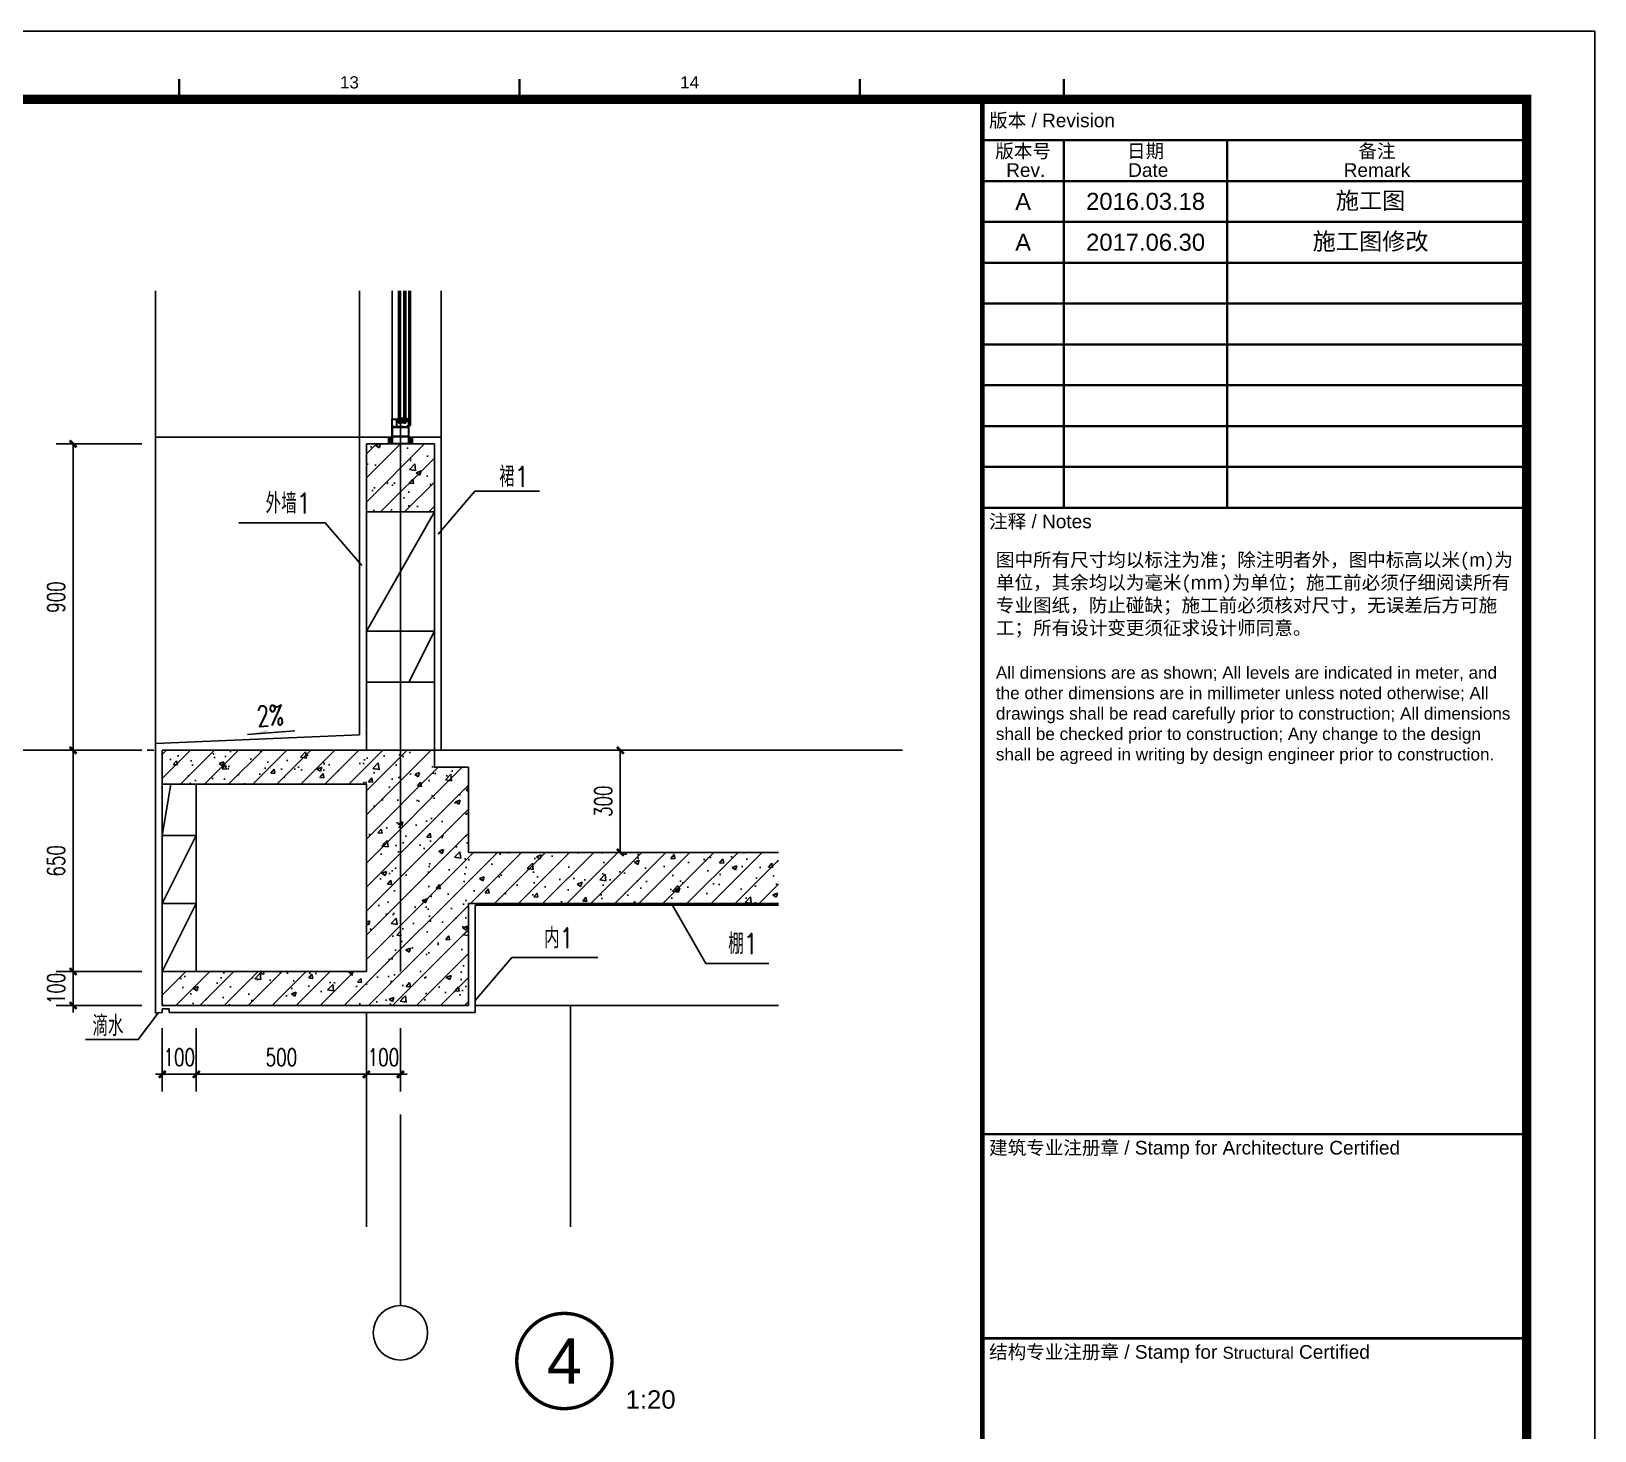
# Model space of a CAD drawing. Extents: x 447078 to 1776277, y 243534 to 519428.
# Drawn here: x 531220 to 535815, y 308708 to 312819 of the extents above; entities that cross this region are included whole.
import ezdxf
from ezdxf.enums import TextEntityAlignment as Align

# ---------------------------------------------------------------- set-up
doc = ezdxf.new("R2010")
doc.units = 0
doc.header["$LTSCALE"] = 1000
doc.header["$MEASUREMENT"] = 0
doc.linetypes.add('DOTE', pattern=[2.42, 2, -0.2, 0.02, -0.2])
doc.layers.get('Defpoints').update_dxf_attribs({"color": 2, "lineweight": 15})
for name, color, linetype in [('A-ELEV', 5, 'Continuous'), ('A-ELEV-OVER', 32, 'Continuous'), ('A-SURF', 6, 'Continuous'), ('A-WALL', 140, 'Continuous'), ('A-WALL-HATH', 8, 'Continuous'), ('AXIS_TEXT', 7, 'Continuous'), ('DIM_IDEN', 3, 'Continuous'), ('DIM_SYMB', 3, 'Continuous'), ('DOTE', 10, 'DOTE'), ('G-0-XREF', 2, 'Continuous'), ('G-GRID-DIMS', 123, 'Continuous'), ('PUB_DIM', 3, 'Continuous'), ('PUB_TEXT', 7, 'Continuous'), ('图框CCDI_B0GA1+0.00$0$G-ANNO-TEXT', 33, 'Continuous'), ('图框CCDI_B0GA1+0.00$0$G-BORD', 3, 'Continuous'), ('节点大样$0$ANNO-TEXT', 33, 'Continuous'), ('节点大样$0$ELEV-THIN', 252, 'Continuous')]:
    doc.layers.add(name, color=color, linetype=linetype)
doc.styles.add('_TCH_DIM', font='SIMPLEX', dxfattribs={"bigfont": 'GBCBIG'})
doc.styles.add('_TCH_DIM_T3', font='SIMPLEX', dxfattribs={"width": 0.705882, "bigfont": 'GBCBIG'})
doc.styles.add('C-D_T0G_01', font='')
doc.styles.add('CCDI_T_G01', font='')
doc.styles.add('COMPLEX', font='COMPLEX')
doc.styles.add('图框CCDI_B0GA1+0.00$0$CCDI_T_G01', font='arial.ttf')
doc.styles.add('图框CCDI_B0GA1+0.00$0$Standard', font='txt')
doc.styles.add('节点大样$0$CCDI-TOG-02', font='simplex.shx', dxfattribs={"width": 0.8, "bigfont": 'zjdz.shx'})
doc.styles.get('C-D_T0G_01').set_extended_font_data('Arial')
doc.styles.get('CCDI_T_G01').set_extended_font_data('Arial')
doc.dimstyles.new('_TCH_ARCH&&20', dxfattribs={"dimtxt": 51, "dimasz": 20, "dimexe": 50, "dimexo": 60, "dimgap": 24.5, "dimtad": 1, "dimdec": 0, "dimzin": 0, "dimdsep": 46, "dimtxsty": '_TCH_DIM_T3', "dimblk": 'ARCHTICK', "dimcen": 0.09, "dimclrt": 7, "dimazin": 2, "dimtfac": 1, "dimtdec": 0, "dimtix": 1, "dimtmove": 2, "dimatfit": 3, "dimfxl": 1, "dimtolj": 1, "dimtzin": 0, "dimarcsym": 0})
pattern_1 = [(45, (-662879.2642, -267510.0792), (0.7954951288, -0.7954951288), []), (315, (-662879.2642, -267510.0792), (-0.7954951288, -0.7954951288), [])]

# ---------------------------------------------------------------- blocks, each defined once
blk = doc.blocks.new('_AXISO')
blk.add_circle((0, 0), 0.5)
at = {"layer": 'AXIS_TEXT', "style": 'COMPLEX', "width": 1.041667}
blk.add_attdef('A', text='', height=0.56, dxfattribs=at).set_placement((-0.25, -0.28), (0.25, -0.28), align=Align.FIT)
blk = doc.blocks.new('图框CCDI_B0GA1+0.00')
at = {"layer": '图框CCDI_B0GA1+0.00$0$G-BORD'}
blk.add_lwpolyline([(0, 59400), (84100, 59400), (84100, 0), (0, 0)], close=True, dxfattribs=at)
for points, const_width in [([(63300, 58400), (63300, 58700)], 35), ([(68300, 58400), (68300, 58700)], 35), ([(73300, 58400), (73300, 58700)], 35), ([(76300, 58400), (76300, 58700)], 35), ([(75100, 1000), (75100, 58400)], 70), ([(75100, 57800), (83100, 57800)], 35), ([(76300, 52400), (76300, 57800)], 35), ([(78700, 52400), (78700, 57800)], 35), ([(75100, 57200), (83100, 57200)], 35), ([(75100, 56600), (83100, 56600)], 35), ([(75100, 56000), (83100, 56000)], 35), ([(75100, 55400), (83100, 55400)], 35), ([(75100, 54800), (83100, 54800)], 35), ([(75100, 54200), (83100, 54200)], 35), ([(75100, 53600), (83100, 53600)], 35), ([(75100, 53000), (83100, 53000)], 35), ([(75100, 52400), (83100, 52400)], 35), ([(75100, 43200), (83100, 43200)], 35), ([(75100, 40200), (83100, 40200)], 35)]:
    blk.add_lwpolyline(points, dxfattribs=dict(at, const_width=const_width))
at = {"layer": '图框CCDI_B0GA1+0.00$0$G-BORD', "const_width": 140}
blk.add_lwpolyline([(3300, 58400), (83100, 58400), (83100, 1000), (3300, 1000)], close=True, dxfattribs=at)
at = {"layer": '图框CCDI_B0GA1+0.00$0$G-ANNO-TEXT', "style": '图框CCDI_B0GA1+0.00$0$CCDI_T_G01'}
for s, p in [('13', (65800, 58650)), ('14', (70800, 58650))]:
    blk.add_text(s, height=180, dxfattribs=at).set_placement(p, align=Align.MIDDLE_CENTER)
at = {"layer": '图框CCDI_B0GA1+0.00$0$G-ANNO-TEXT'}
for s, insert, char_height, width, attachment_point, style in [('{\\fSimSun|b0|i0|c134|p54;版本} / Revision', (75200, 58080), 200, 7900, 4, '图框CCDI_B0GA1+0.00$0$CCDI_T_G01'), ('A', (75700, 56900), 250, 1200, 5, '图框CCDI_B0GA1+0.00$0$CCDI_T_G01'), ('{\\fArial|b0|i0|c0|p34;2016.03.18}', (77500, 56900), 250, 2400, 5, '图框CCDI_B0GA1+0.00$0$Standard'), ('{\\fSimSun|b0|i0|c134|p2;施工图}', (80806, 56900), 250, 2400, 5, '图框CCDI_B0GA1+0.00$0$Standard'), ('A', (75700, 56300), 250, 1200, 5, '图框CCDI_B0GA1+0.00$0$CCDI_T_G01'), ('{\\fArial|b0|i0|c0|p34;2017.06.30}', (77500, 56300), 250, 2400, 5, '图框CCDI_B0GA1+0.00$0$Standard'), ('{\\fSimSun|b0|i0|c134|p2;施工图修改}', (80806, 56300), 250, 2400, 5, '图框CCDI_B0GA1+0.00$0$Standard'), ('{\\fSimSun|b0|i0|c134|p54;注释} / {\\fArial|b0|i0|c238|p34;Notes}', (75200, 52300), 200, 7900, 1, '图框CCDI_B0GA1+0.00$0$CCDI_T_G01'), ('{\\fSimSun|b0|i0|c134|p54;图中所有尺寸均以标注为准；除注明者外，图中标高以米(\\fArial|b0|i0|c238|p34;m\\fSimSun|b0|i0|c134|p54;)为单位，其余均以为毫米(\\fArial|b0|i0|c238|p34;mm\\fSimSun|b0|i0|c134|p54;)为单位；施工前必须仔细阅读所有专业图纸，防止碰缺；施工前必须核对尺寸，无误差后方可施工；所有设计变更须征求设计师同意。\\P\\fSimSun|b1|i0|c134|p54;\\P\\fArial|b0|i0|c0|p34;\\H0.9x;All dimensions are as shown; All levels are indicated in meter, and the other dimensions are in millimeter unless noted otherwise; All drawings shall be read carefully prior to construction; All dimensions shall be checked prior to construction; Any change to the design shall be agreed in writing by design engineer prior to construction.}', (75300, 51736), 200, 7600, 1, '图框CCDI_B0GA1+0.00$0$CCDI_T_G01'), ('{\\fSimSun|b0|i0|c134|p54;建筑专业注册章} / Stamp for Architecture Certified', (75200, 43100), 200, 7900, 1, '图框CCDI_B0GA1+0.00$0$CCDI_T_G01'), ('{\\fSimSun|b0|i0|c134|p54;结构专业注册章} / Stamp for {\\H0.875x;Structural} Certified', (75200, 40100), 200, 7900, 1, '图框CCDI_B0GA1+0.00$0$CCDI_T_G01')]:
    blk.add_mtext(s, dxfattribs=dict(at, insert=insert, char_height=char_height, width=width, attachment_point=attachment_point, style=style))
at = {"layer": '图框CCDI_B0GA1+0.00$0$G-ANNO-TEXT', "char_height": 200, "attachment_point": 5, "line_spacing_factor": 0.84, "style": '图框CCDI_B0GA1+0.00$0$CCDI_T_G01'}
for s, insert, width in [('{\\fSimSun|b0|i0|c134|p54;版本号\\P} Rev.', (75700, 57500), 1200), ('{\\fSimSun|b0|i0|c134|p54;日期\\P} Date', (77500, 57500), 2400), ('{\\fSimSun|b0|i0|c134|p54;备注\\P}Remark', (80900, 57500), 4400)]:
    blk.add_mtext(s, dxfattribs=dict(at, insert=insert, width=width))
blk = doc.blocks.new('_ArchTick')
at = {"color": 0, "linetype": 'ByBlock', "const_width": 0.4}
blk.add_lwpolyline([(-0.5, -0.5), (0.5, 0.5)], dxfattribs=at)
blk = doc.blocks.new('*D4999')
at = {"layer": 'Defpoints', "color": 0}
for p in [(532776.9, 310706.9), (532951, 310706.9), (532776.9, 310406.9)]:
    blk.add_point(p, dxfattribs=at)
at = {"layer": 'PUB_DIM', "color": 0, "lineweight": -2}
for p, q in [((532836.9, 310706.9), (533001, 310706.9)), ((532951, 310406.9), (532951, 310706.9)), ((532836.9, 310406.9), (533001, 310406.9))]:
    blk.add_line(p, q, dxfattribs=at)
at = {"layer": 'PUB_DIM', "color": 0, "lineweight": -2, "xscale": 20, "yscale": 20, "zscale": 20}
for p, rotation in [((532951, 310706.9), 90), ((532951, 310406.9), 270)]:
    blk.add_blockref('_ArchTick', p, dxfattribs=dict(at, rotation=rotation))
at = {"layer": 'PUB_DIM', "color": 7, "insert": (532901, 310556.9), "char_height": 51, "attachment_point": 5, "rotation": 90, "style": '_TCH_DIM_T3'}
blk.add_mtext('\\A1;300', dxfattribs=at)
blk = doc.blocks.new('*D5015')
at = {"layer": 'Defpoints', "color": 0}
for p in [(531604.8, 309950.3), (531704.8, 309950.3), (531704.8, 309754.8)]:
    blk.add_point(p, dxfattribs=at)
at = {"layer": 'PUB_DIM', "color": 0, "lineweight": -2}
for p, q in [((531604.8, 309890.3), (531604.8, 309704.8)), ((531704.8, 309890.3), (531704.8, 309704.8)), ((531604.8, 309754.8), (531584.8, 309754.8)), ((531604.8, 309754.8), (531704.8, 309754.8)), ((531704.8, 309754.8), (531724.8, 309754.8))]:
    blk.add_line(p, q, dxfattribs=at)
at = {"layer": 'PUB_DIM', "color": 0, "lineweight": -2, "xscale": 20, "yscale": 20, "zscale": 20}
blk.add_blockref('_ArchTick', (531604.8, 309754.8), dxfattribs=at)
at = {"layer": 'PUB_DIM', "color": 0, "lineweight": -2, "xscale": 20, "yscale": 20, "zscale": 20, "rotation": 180}
blk.add_blockref('_ArchTick', (531704.8, 309754.8), dxfattribs=at)
at = {"layer": 'PUB_DIM', "color": 7, "insert": (531654.8, 309804.8), "char_height": 51, "attachment_point": 5, "style": '_TCH_DIM_T3'}
blk.add_mtext('\\A1;100', dxfattribs=at)
blk = doc.blocks.new('*D5016')
at = {"layer": 'Defpoints', "color": 0}
for p in [(531704.8, 309950.3), (532204.8, 309950.3), (532204.8, 309754.8)]:
    blk.add_point(p, dxfattribs=at)
at = {"layer": 'PUB_DIM', "color": 0, "lineweight": -2}
for p, q in [((531704.8, 309890.3), (531704.8, 309704.8)), ((532204.8, 309890.3), (532204.8, 309704.8)), ((531704.8, 309754.8), (532204.8, 309754.8))]:
    blk.add_line(p, q, dxfattribs=at)
at = {"layer": 'PUB_DIM', "color": 0, "lineweight": -2, "xscale": 20, "yscale": 20, "zscale": 20, "rotation": 180}
blk.add_blockref('_ArchTick', (531704.8, 309754.8), dxfattribs=at)
at = {"layer": 'PUB_DIM', "color": 0, "lineweight": -2, "xscale": 20, "yscale": 20, "zscale": 20}
blk.add_blockref('_ArchTick', (532204.8, 309754.8), dxfattribs=at)
at = {"layer": 'PUB_DIM', "color": 7, "insert": (531954.8, 309804.8), "char_height": 51, "attachment_point": 5, "style": '_TCH_DIM_T3'}
blk.add_mtext('\\A1;500', dxfattribs=at)
blk = doc.blocks.new('*D5017')
at = {"layer": 'Defpoints', "color": 0}
for p in [(532204.8, 309950.3), (532304.8, 309950.3), (532304.8, 309754.8)]:
    blk.add_point(p, dxfattribs=at)
at = {"layer": 'PUB_DIM', "color": 0, "lineweight": -2}
for p, q in [((532204.8, 309890.3), (532204.8, 309704.8)), ((532304.8, 309890.3), (532304.8, 309704.8)), ((532204.8, 309754.8), (532184.8, 309754.8)), ((532204.8, 309754.8), (532304.8, 309754.8)), ((532304.8, 309754.8), (532324.8, 309754.8))]:
    blk.add_line(p, q, dxfattribs=at)
at = {"layer": 'PUB_DIM', "color": 0, "lineweight": -2, "xscale": 20, "yscale": 20, "zscale": 20}
blk.add_blockref('_ArchTick', (532204.8, 309754.8), dxfattribs=at)
at = {"layer": 'PUB_DIM', "color": 0, "lineweight": -2, "xscale": 20, "yscale": 20, "zscale": 20, "rotation": 180}
blk.add_blockref('_ArchTick', (532304.8, 309754.8), dxfattribs=at)
at = {"layer": 'PUB_DIM', "color": 7, "insert": (532254.8, 309804.8), "char_height": 51, "attachment_point": 5, "style": '_TCH_DIM_T3'}
blk.add_mtext('\\A1;100', dxfattribs=at)
blk = doc.blocks.new('*D5020')
at = {"layer": 'Defpoints', "color": 0}
for p in [(531342.9, 311606.9), (531604.8, 311606.9), (531604.8, 310706.9)]:
    blk.add_point(p, dxfattribs=at)
at = {"layer": 'PUB_DIM', "color": 0, "lineweight": -2}
for p, q in [((531544.8, 311606.9), (531292.9, 311606.9)), ((531342.9, 310706.9), (531342.9, 311606.9)), ((531544.8, 310706.9), (531292.9, 310706.9))]:
    blk.add_line(p, q, dxfattribs=at)
at = {"layer": 'PUB_DIM', "color": 0, "lineweight": -2, "xscale": 20, "yscale": 20, "zscale": 20}
for p, rotation in [((531342.9, 311606.9), 90), ((531342.9, 310706.9), 270)]:
    blk.add_blockref('_ArchTick', p, dxfattribs=dict(at, rotation=rotation))
at = {"layer": 'PUB_DIM', "color": 7, "insert": (531292.9, 311156.9), "char_height": 51, "attachment_point": 5, "rotation": 90, "style": '_TCH_DIM_T3'}
blk.add_mtext('\\A1;900', dxfattribs=at)
blk = doc.blocks.new('*D5021')
at = {"layer": 'Defpoints', "color": 0}
for p in [(531342.9, 310706.9), (531604.8, 310706.9), (531604.8, 310056.9)]:
    blk.add_point(p, dxfattribs=at)
at = {"layer": 'PUB_DIM', "color": 0, "lineweight": -2}
for p, q in [((531544.8, 310706.9), (531292.9, 310706.9)), ((531342.9, 310056.9), (531342.9, 310706.9)), ((531544.8, 310056.9), (531292.9, 310056.9))]:
    blk.add_line(p, q, dxfattribs=at)
at = {"layer": 'PUB_DIM', "color": 0, "lineweight": -2, "xscale": 20, "yscale": 20, "zscale": 20}
for p, rotation in [((531342.9, 310706.9), 90), ((531342.9, 310056.9), 270)]:
    blk.add_blockref('_ArchTick', p, dxfattribs=dict(at, rotation=rotation))
at = {"layer": 'PUB_DIM', "color": 7, "insert": (531292.9, 310381.9), "char_height": 51, "attachment_point": 5, "rotation": 90, "style": '_TCH_DIM_T3'}
blk.add_mtext('\\A1;650', dxfattribs=at)
blk = doc.blocks.new('*D5022')
at = {"layer": 'Defpoints', "color": 0}
for p in [(531342.9, 310056.9), (531604.8, 310056.9), (531604.8, 309956.9)]:
    blk.add_point(p, dxfattribs=at)
at = {"layer": 'PUB_DIM', "color": 0, "lineweight": -2}
for p, q in [((531342.9, 310056.9), (531342.9, 310076.9)), ((531544.8, 310056.9), (531292.9, 310056.9)), ((531342.9, 309956.9), (531342.9, 310056.9)), ((531544.8, 309956.9), (531292.9, 309956.9)), ((531342.9, 309956.9), (531342.9, 309936.9))]:
    blk.add_line(p, q, dxfattribs=at)
at = {"layer": 'PUB_DIM', "color": 0, "lineweight": -2, "xscale": 20, "yscale": 20, "zscale": 20}
for p, rotation in [((531342.9, 310056.9), 270), ((531342.9, 309956.9), 90)]:
    blk.add_blockref('_ArchTick', p, dxfattribs=dict(at, rotation=rotation))
at = {"layer": 'PUB_DIM', "color": 7, "insert": (531292.9, 310006.9), "char_height": 51, "attachment_point": 5, "rotation": 90, "style": '_TCH_DIM_T3'}
blk.add_mtext('\\A1;100', dxfattribs=at)

msp = doc.modelspace()

# ---------------------------------------------------------------- hatches: boundary and pattern name
at = {"layer": 'A-WALL-HATH'}
h = msp.add_hatch(dxfattribs=at)
h.set_pattern_fill('钢筋混凝土,_O', color=256, scale=20)
h.set_pattern_definition([(45, (532331.34, 311491.904), (-35.3553, 35.3553), []), (50, (532331.34, 311491.9), (143.452, -12.5504), [15, -165]), (355, (532331.34, 311491.9), (-27.75, 150.438), [12, -132]), (100.451, (532343.3, 311490.86), (115.702, 137.888), [12.748, -140.228]), (46.184, (532331.34, 311531.9), (213.448, -33.104), [22.5, -247.5]), (96.636, (532349.13, 311529.15), (186.933, 194.824), [19.122, -210.343]), (351.184, (532331.34, 311531.9), (186.932, 194.824), [18, -198]), (21, (532351.34, 311521.9), (119.3814, -80.524), [15, -165]), (326, (532351.34, 311521.9), (48.663, 145.03), [12, -132]), (71.451, (532361.29, 311515.2), (168.045, 64.506), [12.748, -140.228]), (37.5, (532331.34, 311491.904), (2.432, 66.5788), [0, -130.4, 0, -134, 0, -132.5]), (7.5, (532331.34, 311491.904), (52.614, 78.8823), [0, -76.4, 0, -127.4, 0, -50.5]), (327.5, (532286.74, 311491.904), (106.7645, -4.511), [0, -50, 0, -156, 0, -207]), (317.5, (532266.74, 311491.9), (116.6372, 20.021), [0, -65, 0, -103.6, 0, -147])])
h.paths.add_polyline_path([(532404.8, 311606.9), (532304.8, 311606.9), (532304.8, 311406.9), (532404.8, 311406.9)])
h.paths.add_polyline_path([(532304.8, 311606.9), (532279.8, 311606.9), (532269.8, 311606.9), (532204.8, 311606.9), (532204.8, 311406.9), (532304.8, 311406.9)])
h.paths.add_polyline_path([(532304.8, 310706.9), (531604.8, 310706.9), (531604.8, 310606.9), (532204.8, 310606.9), (532204.8, 310056.9), (531604.8, 310056.9), (531604.8, 309956.9), (532204.8, 309956.9), (532304.8, 309956.9)])
h.paths.add_polyline_path([(533415.5, 310256.9), (533415.5, 310406.9), (532504.8, 310406.9), (532504.8, 310656.9), (532404.8, 310656.9), (532404.8, 310706.9), (532304.8, 310706.9), (532304.8, 309956.9), (532504.8, 309956.9), (532504.8, 310256.9)])
at = {"layer": 'DIM_SYMB'}
msp.add_hatch(color=256, dxfattribs=at).paths.add_polyline_path([(531855.1, 310753.3), (531914.9, 310757.8), (531914.3, 310765.8)])
at = {"layer": '节点大样$0$ELEV-THIN'}
h = msp.add_hatch(dxfattribs=at)
h.set_pattern_fill('ANSI37', color=256, scale=9, angle=90, style=0)
h.set_pattern_definition([(135, (-782120.7698, -273754.0657), (-0.7954951288, -0.7954951288), []), (225, (-782120.7698, -273754.0657), (0.7954951288, -0.7954951288), [])])
edge = h.paths.add_edge_path()
edge.add_line((532294.8, 311679.5), (532294.8, 311677.7))
edge.add_ellipse((532294.3, 311677.7), major_axis=(0.354, -0.354), ratio=1, start_angle=31.2458, end_angle=45, ccw=False)
edge.add_line((532294.8, 311677.6), (532294.8, 311677.6))
edge.add_ellipse((532295.3, 311677.5), major_axis=(-0.354, -0.354), ratio=1, start_angle=225, end_angle=301.2458, ccw=False)
edge.add_line((532295.3, 311678), (532298.8, 311678))
edge.add_ellipse((532298.8, 311677.5), major_axis=(-0.354, -0.354), ratio=1, start_angle=135, end_angle=225, ccw=False)
edge.add_line((532299.3, 311677.5), (532299.3, 311679.5))
edge.add_line((532299.3, 311679.5), (532294.8, 311679.5))
edge = h.paths.add_edge_path()
edge.add_ellipse((532294.3, 311679.5), major_axis=(-0.354, -0.354), ratio=1, start_angle=135, end_angle=225, ccw=False)
edge.add_line((532294.8, 311679.5), (532294.8, 311679.5))
edge.add_line((532294.8, 311679.5), (532299.3, 311679.5))
edge.add_line((532299.3, 311679.5), (532299.3, 311683.4))
edge.add_ellipse((532293, 311687.2), major_axis=(-5.2, -5.2), ratio=1, start_angle=54.922, end_angle=103.4434, ccw=False)
h = msp.add_hatch(dxfattribs=at)
h.set_pattern_fill('HEX', color=256, scale=3, angle=-180, style=0)
h.set_pattern_definition([(180, (-782120.7698, -273754.06574), (-2e-16, -0.649519053), [0.375, -0.75]), (300, (-782120.7698, -273754.06574), (0.56250000014, 0.3247595265), [0.375, -0.75]), (240, (-782121.1448, -273754.06574), (0.56250000014, -0.3247595265), [0.375, -0.75])])
edge = h.paths.add_edge_path()
edge.add_line((532294.8, 311677.5), (532294.8, 311673.5))
edge.add_ellipse((532295.3, 311673.5), major_axis=(-0.354, -0.354), ratio=1, start_angle=315, end_angle=405)
edge.add_line((532295.3, 311673), (532298.8, 311673))
edge.add_ellipse((532298.8, 311673.5), major_axis=(0.354, -0.354), ratio=1, start_angle=-45, end_angle=45)
edge.add_line((532299.3, 311673.5), (532299.3, 311677.5))
edge.add_ellipse((532298.8, 311677.5), major_axis=(-0.354, -0.354), ratio=1, start_angle=135, end_angle=225)
edge.add_line((532298.8, 311678), (532295.3, 311678))
edge.add_ellipse((532295.3, 311677.5), major_axis=(0.354, -0.354), ratio=1, start_angle=135, end_angle=225)
h = msp.add_hatch(dxfattribs=at)
h.set_pattern_fill('HEX', color=256, scale=3, angle=-180, style=0)
h.set_pattern_definition([(360, (-740937.12864, -273757.06574), (-1e-17, -0.649519053), [0.375, -0.75]), (240, (-740937.12864, -273757.06574), (-0.56250000014, 0.3247595265), [0.375, -0.75]), (300, (-740936.75364, -273757.06574), (-0.56250000014, -0.3247595265), [0.375, -0.75])])
edge = h.paths.add_edge_path()
edge.add_ellipse((532313.8, 311682.4), major_axis=(-0.0707, -0.0707), ratio=1, start_angle=135, end_angle=225)
edge.add_line((532313.8, 311682.5), (532305.8, 311682.5))
edge.add_ellipse((532305.8, 311682.4), major_axis=(-0.0707, -0.0707), ratio=1, start_angle=225, end_angle=315)
edge.add_line((532305.7, 311682.4), (532305.7, 311676.1))
edge.add_ellipse((532305.8, 311676.1), major_axis=(-0.0707, -0.0707), ratio=1, start_angle=315, end_angle=405)
edge.add_line((532305.8, 311676), (532313.8, 311676))
edge.add_ellipse((532313.8, 311676.1), major_axis=(0.0707, -0.0707), ratio=1, start_angle=-45, end_angle=45)
edge.add_line((532313.9, 311676.1), (532313.9, 311682.4))
h = msp.add_hatch(dxfattribs=at)
h.set_pattern_fill('HEX', color=256, scale=3, angle=-180, style=0)
h.set_pattern_definition([(6e-14, (-746963.67795, -324751.73425), (2e-16, -0.649519053), [0.375, -0.75]), (240, (-746963.67795, -324751.73425), (-0.56250000014, 0.3247595265), [0.375, -0.75]), (300, (-746963.30295, -324751.73425), (-0.56250000014, -0.3247595265), [0.375, -0.75])])
edge = h.paths.add_edge_path()
edge.add_ellipse((532320.8, 311673.5), major_axis=(-0.354, -0.354), ratio=1, start_angle=315, end_angle=405, ccw=False)
edge.add_line((532320.3, 311673.5), (532320.3, 311677.5))
edge.add_ellipse((532320.8, 311677.5), major_axis=(-0.354, -0.354), ratio=1, start_angle=225, end_angle=315, ccw=False)
edge.add_line((532320.8, 311678), (532326.3, 311678))
edge.add_line((532326.3, 311678), (532326.3, 311677.8))
edge.add_ellipse((532326.8, 311677.8), major_axis=(0.354, -0.354), ratio=1, start_angle=225, end_angle=405)
edge.add_line((532327.3, 311677.8), (532327.3, 311678))
edge.add_line((532327.3, 311678), (532327.4, 311678))
edge.add_ellipse((532327.4, 311677.5), major_axis=(-0.354, -0.354), ratio=1, start_angle=135, end_angle=225, ccw=False)
edge.add_line((532327.9, 311677.5), (532327.9, 311673.7))
edge.add_line((532327.9, 311673.7), (532327.3, 311673.7))
edge.add_line((532327.3, 311673.7), (532327.3, 311674.4))
edge.add_ellipse((532326.8, 311674.4), major_axis=(-0.354, -0.354), ratio=1, start_angle=135, end_angle=315)
edge.add_line((532326.3, 311674.4), (532326.3, 311673))
edge.add_line((532326.3, 311673), (532320.8, 311673))
h = msp.add_hatch(dxfattribs=at)
h.set_pattern_fill('ANSI37', color=256, scale=9, angle=90, style=0)
h.set_pattern_definition([(45, (-740937.1286, -273757.0657), (0.7954951288, -0.7954951288), []), (315, (-740937.1286, -273757.0657), (-0.7954951288, -0.7954951288), [])])
h.paths.add_polyline_path([(532305.3, 311675.6), (532305.3, 311669), (532314.3, 311669), (532314.3, 311675.6)])
h = msp.add_hatch(dxfattribs=at)
h.set_pattern_fill('ANSI37', color=256, scale=9, angle=90, style=0)
h.set_pattern_definition(pattern_1)
h.paths.add_polyline_path([(532279.8, 311606.9), (532269.8, 311606.9), (532269.8, 311626.9), (532279.8, 311626.9)])
h = msp.add_hatch(dxfattribs=at)
h.set_pattern_fill('ANSI37', color=256, scale=9, angle=90, style=0)
h.set_pattern_definition(pattern_1)
h.paths.add_polyline_path([(532329.8, 311606.9), (532329.8, 311626.9), (532339.8, 311626.9), (532339.8, 311606.9)])

# ---------------------------------------------------------------- linework, layer by layer
at = {"layer": 'A-ELEV'}
for p, q in [((532204.8, 309936.9), (532204.8, 309307.2)), ((533415.5, 309956.9), (532524.8, 309956.9)), ((532804.8, 309956.9), (532804.8, 309307.2))]:
    msp.add_line(p, q, dxfattribs=at)
at = {"layer": 'A-ELEV-OVER', "ltscale": 5}
for p, q in [((531584.8, 310726.9), (531584.8, 312056.9)), ((532184.8, 311626.9), (532184.8, 312056.9)), ((532424.8, 312056.9), (532424.8, 311626.9)), ((532184.8, 311626.9), (531584.8, 311626.9))]:
    msp.add_line(p, q, dxfattribs=at)
at = {"layer": 'A-SURF'}
for p, q in [((532184.8, 311626.9), (532184.8, 310752.6)), ((532279.8, 311626.9), (532184.8, 311626.9)), ((532424.8, 311626.9), (532329.8, 311626.9)), ((532424.8, 311626.9), (532424.8, 310706.9)), ((532184.8, 310752.6), (531584.8, 310726.9)), ((531584.8, 310726.9), (531584.8, 309934.6)), ((533415.5, 310706.9), (532424.8, 310706.9)), ((532524.8, 309936.9), (532524.8, 310251.9)), ((533415.5, 310251.9), (532524.8, 310251.9)), ((531604.8, 309936.9), (531584.8, 309934.6)), ((532524.8, 309936.9), (531624.8, 309936.9))]:
    msp.add_line(p, q, dxfattribs=at)
msp.add_lwpolyline([(531584.8, 309934.6), (531604.8, 309936.9), (531604.8, 309946.9), (531624.8, 309946.9), (531624.8, 309936.9)], dxfattribs=at)
at = {"layer": 'A-WALL'}
for p, q in [((532404.8, 311606.9), (532204.8, 311606.9)), ((532204.8, 311606.9), (532204.8, 310706.9)), ((532404.8, 311606.9), (532204.8, 311606.9)), ((532404.8, 311606.9), (532404.8, 310706.9)), ((532204.8, 311406.9), (532404.8, 311406.9)), ((532404.8, 310906.9), (532204.8, 310906.9)), ((531604.8, 310606.9), (531604.8, 310056.9)), ((532204.8, 310606.9), (531604.8, 310606.9)), ((531704.8, 310606.9), (531704.8, 310056.9)), ((532204.8, 310056.9), (532204.8, 310606.9)), ((532504.8, 309956.9), (532504.8, 310256.9)), ((533415.5, 310256.9), (532504.8, 310256.9)), ((531604.8, 309956.9), (531604.8, 310056.9)), ((531604.8, 310056.9), (532204.8, 310056.9)), ((532204.8, 309956.9), (531604.8, 309956.9)), ((532504.8, 309956.9), (532204.8, 309956.9))]:
    msp.add_line(p, q, dxfattribs=at)
for points in [[(531604.8, 310706.9), (532404.8, 310706.9), (532404.8, 310656.9), (532504.8, 310656.9), (532504.8, 310406.9), (533415.5, 310406.9)], [(531604.8, 310706.9), (531604.8, 310606.9)]]:
    msp.add_lwpolyline(points, dxfattribs=at)
at = {"layer": 'A-WALL-HATH'}
for p, q in [((532204.8, 311056.9), (532404.8, 311406.9)), ((532204.8, 311056.9), (532404.8, 311056.9)), ((532329.8, 310906.9), (532404.8, 311056.9)), ((531604.8, 310456.9), (531629.8, 310606.9)), ((531604.8, 310456.9), (531704.8, 310456.9)), ((531604.8, 310256.9), (531704.8, 310456.9)), ((531604.8, 310256.9), (531704.8, 310256.9)), ((531604.8, 310056.9), (531704.8, 310256.9))]:
    msp.add_line(p, q, dxfattribs=at)
at = {"layer": 'DIM_IDEN', "const_width": 10}
msp.add_lwpolyline([(532926.5, 308912.5, 1), (532646.5, 308912.5, 1)], format="xyb", close=True, dxfattribs=at)
at = {"layer": 'DIM_SYMB'}
msp.add_lwpolyline([(531994, 310763.8), (531855.1, 310753.3)], dxfattribs=at)
at = {"layer": 'DOTE', "color": 1}
for p, q in [((532304.8, 312056.9), (532304.8, 309307.2)), ((533780, 310706.9), (530991.1, 310706.9))]:
    msp.add_line(p, q, dxfattribs=at)
at = {"layer": 'G-GRID-DIMS'}
msp.add_line((532304.8, 309316), (532304.8, 309075.3), dxfattribs=at)
at = {"layer": '节点大样$0$ANNO-TEXT'}
for points in [[(532415.8, 311341.9), (532523, 311467.7), (532713.9, 311467.7)], [(532190.9, 311249.3), (532083.7, 311375.1), (531830.3, 311375.1)], [(533101.2, 310256.9), (533202.6, 310080.7), (533387.9, 310080.7)], [(532524.8, 309971.9), (532632, 310097.7), (532885.3, 310097.7)], [(531594.8, 309937), (531534.2, 309857), (531379.4, 309857)]]:
    msp.add_lwpolyline(points, dxfattribs=at)
at = {"layer": '节点大样$0$ELEV-THIN'}
for p, q in [((532280.3, 312056.9), (532280.3, 311680)), ((532299.3, 312056.9), (532299.3, 311669)), ((532300.3, 312056.9), (532300.3, 311668)), ((532304.3, 311668), (532304.3, 312056.9)), ((532305.3, 311669), (532305.3, 312056.9)), ((532314.3, 312056.9), (532314.3, 311669)), ((532315.3, 311668), (532315.3, 312056.9)), ((532319.3, 312056.9), (532319.3, 311668)), ((532320.3, 311669), (532320.3, 312056.9)), ((532329.8, 311660.9), (532329.8, 312056.9)), ((532334.8, 312056.9), (532334.8, 311660.9)), ((532326.3, 311679.4), (532326.3, 311678)), ((532329.3, 311679.9), (532326.8, 311679.9)), ((532327.3, 311678), (532327.3, 311678.7)), ((532327.3, 311678.7), (532328.5, 311678.7)), ((532328.5, 311678.7), (532328.5, 311673.9)), ((532329.8, 311631.9), (532329.8, 311679.4)), ((532329.8, 311606.9), (532329.8, 311679.4)), ((532281.6, 311660.4), (532279.8, 311660.4)), ((532279.8, 311660.4), (532279.8, 311631.9)), ((532279.8, 311649.4), (532279.8, 311606.9)), ((532282.4, 311659.6), (532281.6, 311660.4)), ((532281.9, 311657.6), (532282.5, 311658.7)), ((532327.5, 311656.9), (532282.4, 311656.9)), ((532300.3, 311668), (532299.3, 311669)), ((532304.3, 311668), (532300.3, 311668)), ((532314.3, 311669), (532305.3, 311669)), ((532315.3, 311668), (532314.3, 311669)), ((532319.3, 311668), (532315.3, 311668)), ((532320.3, 311669), (532319.3, 311668)), ((532325.4, 311659.4), (532327.7, 311658.5)), ((532327.9, 311660.4), (532325.6, 311660.4)), ((532326.3, 311674.6), (532326.3, 311673.2)), ((532326.8, 311672.7), (532328.2, 311672.7)), ((532327.3, 311673.9), (532327.3, 311674.6)), ((532328.5, 311673.9), (532327.3, 311673.9)), ((532328, 311658.1), (532328, 311657.4)), ((532328.4, 311672.5), (532328.4, 311660.9)), ((532334.8, 311660.9), (532329.8, 311660.9)), ((532279.8, 311606.9), (532329.8, 311606.9)), ((532281.2, 311608.3), (532281.2, 311627.9)), ((532281.2, 311627.9), (532328.4, 311627.9)), ((532281.2, 311608.3), (532328.4, 311608.3)), ((532328.4, 311627.9), (532328.4, 311608.3))]:
    msp.add_line(p, q, dxfattribs=at)
for points in [[(532294.8, 311678.7, -0.414214), (532294.6, 311678.5), (532294.5, 311678.5, 0.556743), (532294.3, 311678.2), (532294.8, 311677.3, -0.556743), (532294.6, 311677), (532294.5, 311677, 0.556743), (532294.3, 311676.7), (532294.8, 311675.8, -0.556743), (532294.6, 311675.5), (532294.5, 311675.5, 0.556743), (532294.3, 311675.2), (532294.8, 311674.3, -0.556743), (532294.6, 311674), (532294.5, 311674, 0.556743), (532294.3, 311673.7), (532294.8, 311672.8, -0.556743), (532294.6, 311672.5), (532294.5, 311672.5, 0.556743), (532294.3, 311672.2), (532294.8, 311671.3, -0.556743), (532294.6, 311671), (532294.5, 311671, 0.414214), (532294.3, 311670.8), (532294.3, 311659.8, 0.388879), (532294.8, 311659.3), (532311.5, 311657.9, 0.169586), (532311.8, 311657.9, -1.408437), (532312.1, 311656.7), (532294.6, 311658.3, -0.388879), (532293.3, 311659.8), (532293.3, 311678.4, 0.414214), (532292.8, 311678.9), (532281.4, 311678.9, 0.414214), (532280.9, 311678.4), (532280.9, 311661.5, 0.414214), (532281.4, 311661), (532281.7, 311661, -0.198912), (532282.1, 311660.9), (532283.7, 311659.3, -0.339454), (532283.8, 311658.1), (532283.3, 311657.2, -0.267949), (532282.9, 311656.9, -0.57735), (532282.4, 311657.7), (532282.7, 311658.2, 0.339454), (532282.6, 311658.8), (532281.8, 311659.7, 0.244698), (532281.3, 311659.8), (532280.4, 311659.6, -0.466308), (532279.8, 311660.1), (532279.8, 311679.5, -0.414214), (532280.3, 311680), (532294.3, 311680, -0.414214), (532294.8, 311679.5)], [(532295.3, 311673), (532298.8, 311673, 0.414214), (532299.3, 311673.5), (532299.3, 311677.5, 0.414214), (532298.8, 311678), (532295.3, 311678, 0.414214), (532294.8, 311677.5), (532294.8, 311673.5, 0.414214)], [(532305.8, 311682.9, 0.414214), (532305.3, 311682.4), (532305.3, 311676.1, 0.414214), (532305.8, 311675.6), (532313.8, 311675.6, 0.414214), (532314.3, 311676.1), (532314.3, 311682.4, 0.414214), (532313.8, 311682.9)], [(532305.8, 311682.5, 0.414214), (532305.7, 311682.4), (532305.7, 311676.1, 0.414214), (532305.8, 311676), (532313.8, 311676, 0.414214), (532313.9, 311676.1), (532313.9, 311682.4, 0.414214), (532313.8, 311682.5)], [(532327.4, 311673), (532320.8, 311673, -0.414214), (532320.3, 311673.5), (532320.3, 311677.5, -0.414214), (532320.8, 311678), (532327.4, 311678, -0.414214), (532327.9, 311677.5), (532327.9, 311673.5, -0.414214)], [(532281.2, 311629.3), (532328.4, 311629.3), (532328.4, 311655, 0.414214), (532327.9, 311655.5), (532281.7, 311655.5, 0.414214), (532281.2, 311655)]]:
    msp.add_lwpolyline(points, format="xyb", close=True, dxfattribs=at)
for points in [[(532305.3, 311669), (532304.3, 311668)], [(532279.8, 311606.9), (532269.8, 311606.9), (532269.8, 311626.9), (532279.8, 311626.9)], [(532339.8, 311606.9), (532328.4, 311606.9)], [(532339.8, 311626.9), (532329.8, 311626.9)], [(532339.8, 311626.9), (532339.8, 311606.9)]]:
    msp.add_lwpolyline(points, dxfattribs=at)
for centre, radius, start, end in [((532293, 311687.2), 7.35, 279.922, 328.4434), ((532055.5, 311192.3), 557.9, 60.8444, 61.6608), ((532326.8, 311679.4), 0.5, 90, 180), ((532326.8, 311678), 0.5, 180, 0), ((532329.3, 311679.4), 0.5, 0, 90), ((532282.4, 311657.4), 0.5, 150, 270), ((532281.8, 311659.1), 0.8, 330, 45), ((532325.6, 311659.9), 0.49, 90, 248.1986), ((532326.8, 311674.6), 0.5, 0, 180), ((532326.8, 311673.2), 0.5, 180, 270), ((532327.5, 311657.4), 0.5, 270, 0), ((532327.5, 311658.1), 0.5, 360, 68.1986), ((532327.9, 311660.9), 0.5, 270, 0), ((532328.2, 311672.5), 0.2, 0, 90)]:
    msp.add_arc(centre, radius, start, end, dxfattribs=at)

# ---------------------------------------------------------------- block references
at = {"layer": 'G-0-XREF', "xscale": 0.2, "yscale": 0.2, "zscale": 0.2}
msp.add_blockref('图框CCDI_B0GA1+0.00', (518994.8, 300939.2), dxfattribs=at)
at = {"layer": 'G-GRID-DIMS', "xscale": 160, "yscale": 160, "zscale": 160}
msp.add_blockref('_AXISO', (532304.8, 308995.3), dxfattribs=at)

# ---------------------------------------------------------------- texts
at = {"layer": 'PUB_TEXT', "style": '_TCH_DIM', "width": 0.705882}
msp.add_text('2%', height=59.5, rotation=4.3215, dxfattribs=at).set_placement((531885.1, 310776.6))
at = {"layer": 'PUB_TEXT', "style": 'C-D_T0G_01'}
msp.add_text('4', height=132.7, dxfattribs=at).set_placement((532735, 308846.2), (532838.1, 308846.2), align=Align.FIT)
at = {"layer": 'PUB_TEXT', "style": 'CCDI_T_G01'}
msp.add_text('1:20', height=54.12, dxfattribs=at).set_placement((532966.5, 308772.5))
at = {"layer": '节点大样$0$ANNO-TEXT', "style": '节点大样$0$CCDI-TOG-02', "width": 0.8}
for s, p in [('裙1', (532595, 311480.7, 0)), ('外墙1', (531908.6, 311402.7, 0)), ('内1', (532726.9, 310125.3, 0)), ('棚1', (533268.1, 310108.3, 0)), ('滴水', (531399.7, 309867.2))]:
    msp.add_text(s, height=60, dxfattribs=at).set_placement(p)

# ---------------------------------------------------------------- dimensions: what is measured, and where the dimension line sits
at = {"layer": 'PUB_DIM'}
for p1, p2, distance, text, picture, middle in [((531604.8, 310706.9), (531604.8, 311606.9), 261.9, '900', '*D5020', (531292.9, 311156.9)), ((531604.8, 310056.9), (531604.8, 310706.9), 261.9, '650', '*D5021', (531292.9, 310381.9)), ((532776.9, 310406.9), (532776.9, 310706.9), -174.1, '300', '*D4999', (532901, 310556.9)), ((531604.8, 309956.9), (531604.8, 310056.9), 261.9, '100', '*D5022', (531292.9, 310006.9)), ((531604.8, 309950.3), (531704.8, 309950.3), -195.4, '100', '*D5015', (531654.8, 309804.8)), ((531704.8, 309950.3), (532204.8, 309950.3), -195.4, '500', '*D5016', (531954.8, 309804.8)), ((532204.8, 309950.3), (532304.8, 309950.3), -195.4, '100', '*D5017', (532254.8, 309804.8))]:
    dim = msp.add_aligned_dim(p1=p1, p2=p2, distance=distance, text=text, dimstyle='_TCH_ARCH&&20', dxfattribs=at)
    dim.commit()
    dim.dimension.update_dxf_attribs({"geometry": picture, "text_midpoint": middle})

doc.saveas('drawing.dxf')
